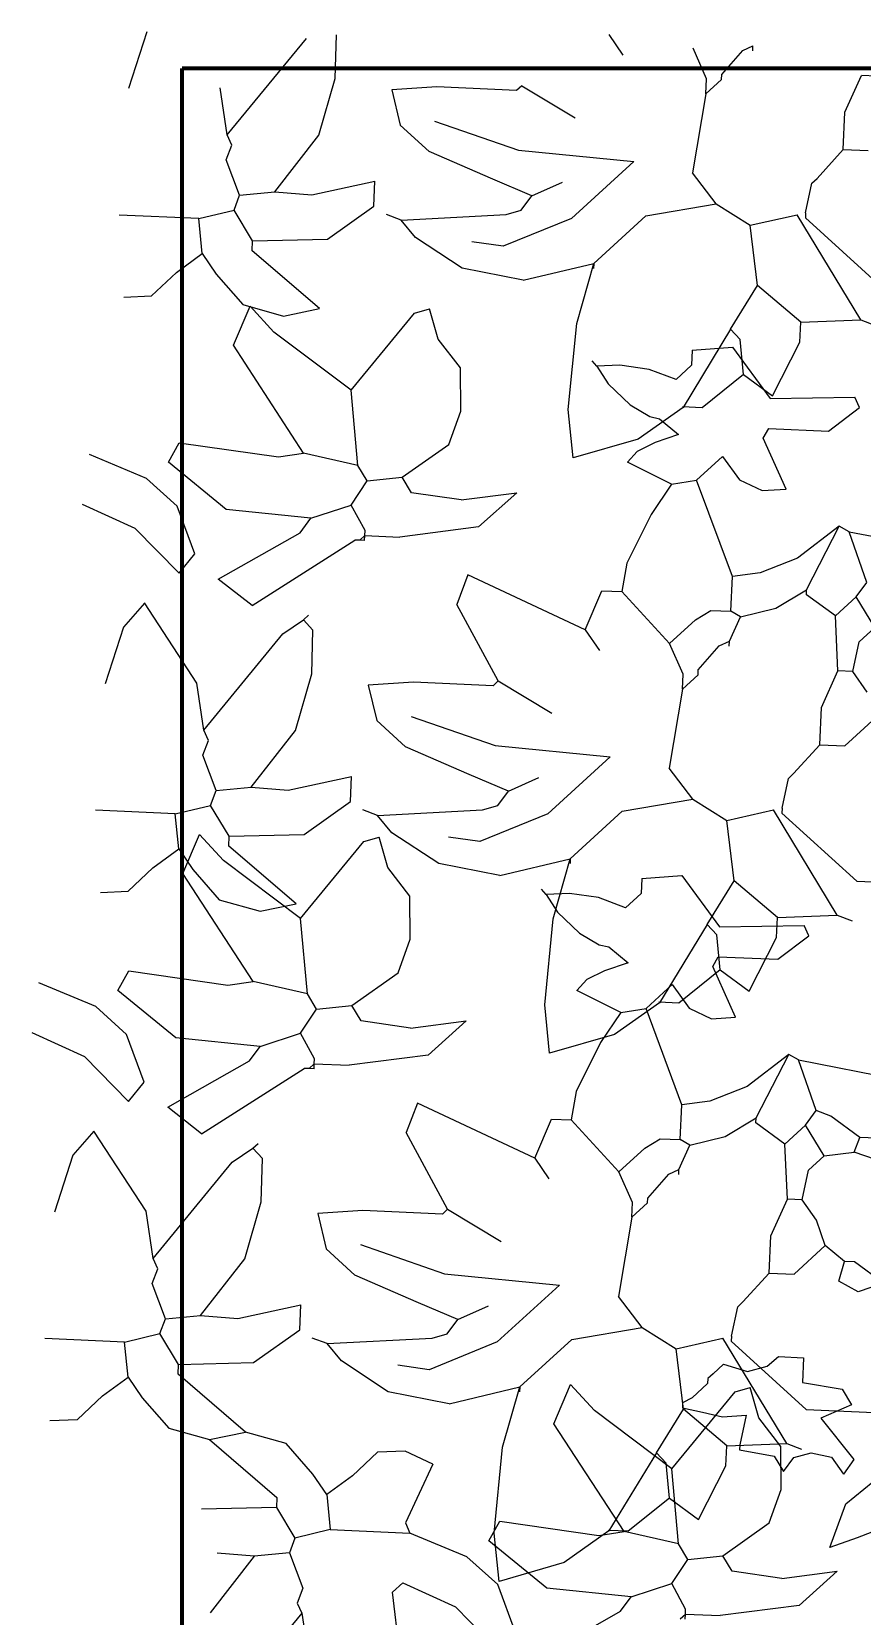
# Model space of a CAD drawing. Header units: inches. Extents: x 2013 to 15569, y -2551 to 2524.
# Drawn here: x 7955.3 to 8008.5, y -1754.8 to -1653.3 of the extents above; entities that cross this region are included whole.
import ezdxf

# ---------------------------------------------------------------- set-up
doc = ezdxf.new("R2010")
doc.units = ezdxf.units.IN
doc.header["$MEASUREMENT"] = 0
doc.layers.add('A-FLOR-FTPT', color=6, linetype='Continuous', lineweight=70)
doc.layers.add('VERDE_siepe', color=96, linetype='Continuous')

msp = doc.modelspace()

# ---------------------------------------------------------------- linework, layer by layer
at = {"layer": 'A-FLOR-FTPT'}
for p in [(7964.951, -1880.705), (8260.441, -1655.705)]:
    msp.add_line(p, (7964.951, -1655.705), dxfattribs=at)
at = {"layer": 'VERDE_siepe'}
for p, q in [((7962.701, -1653.341), (7961.518, -1656.979)), ((7967.84, -1659.949), (7972.897, -1653.785)), ((7974.739, -1656.327), (7974.822, -1653.55)), ((7992.242, -1653.527), (7993.143, -1654.843)), ((8000.817, -1654.539), (8001.468, -1654.248)), ((8001.454, -1654.567), (8001.468, -1654.248)), ((7998.504, -1656.354), (7997.631, -1654.401)), ((7999.473, -1656.076), (8000.817, -1654.539)), ((7999.459, -1656.396), (7999.473, -1656.076)), ((8007.343, -1658.491), (8008.408, -1656.147)), ((8009.364, -1656.189), (8008.408, -1656.147)), ((7967.84, -1659.949), (7967.384, -1656.928)), ((7973.701, -1659.967), (7974.739, -1656.327)), ((7981.243, -1656.878), (7978.362, -1657.071)), ((7978.362, -1657.071), (7978.901, -1659.33)), ((7986.341, -1657.1), (7981.243, -1656.878)), ((7986.673, -1656.796), (7986.341, -1657.1)), ((7986.673, -1656.796), (7990.095, -1658.86)), ((7998.462, -1657.31), (7997.602, -1662.379)), ((7998.462, -1657.31), (7998.504, -1656.354)), ((7998.462, -1657.31), (7999.459, -1656.396)), ((7980.744, -1661.006), (7978.901, -1659.33)), ((7981.094, -1659.06), (7986.468, -1660.927)), ((8007.244, -1660.884), (8007.343, -1658.491)), ((7968.13, -1660.601), (7967.84, -1659.949)), ((7970.873, -1663.593), (7973.701, -1659.967)), ((7967.77, -1661.543), (7968.13, -1660.601)), ((7984.817, -1662.779), (7980.744, -1661.006)), ((7986.468, -1660.927), (7993.839, -1661.656)), ((8005.567, -1662.727), (8007.244, -1660.884)), ((8007.244, -1660.884), (8008.837, -1660.954)), ((7968.629, -1663.814), (7967.77, -1661.543)), ((7993.839, -1661.656), (7989.849, -1665.292)), ((7999.112, -1664.36), (7997.602, -1662.379)), ((7973.241, -1663.786), (7977.287, -1662.915)), ((7977.218, -1664.508), (7977.287, -1662.915)), ((7987.323, -1663.846), (7984.817, -1662.779)), ((7987.323, -1663.846), (7989.276, -1662.974)), ((8004.833, -1664.929), (8005.235, -1663.031)), ((8005.235, -1663.031), (8005.567, -1662.727)), ((7968.268, -1664.756), (7968.629, -1663.814)), ((7968.629, -1663.814), (7970.873, -1663.593)), ((7970.873, -1663.593), (7973.241, -1663.786)), ((7986.645, -1664.774), (7987.323, -1663.846)), ((7994.61, -1665.122), (7999.112, -1664.36)), ((7999.112, -1664.36), (8001.287, -1665.732)), ((7966.01, -1665.296), (7960.913, -1665.074)), ((7966.01, -1665.296), (7968.268, -1664.756)), ((7966.231, -1667.54), (7966.01, -1665.296)), ((7969.46, -1666.723), (7968.268, -1664.756)), ((7974.253, -1666.613), (7977.218, -1664.508)), ((7978.957, -1665.397), (7978.015, -1665.037)), ((7978.957, -1665.397), (7985.675, -1665.051)), ((7979.875, -1666.507), (7978.957, -1665.397)), ((7989.849, -1665.292), (7985.485, -1667.075)), ((7985.675, -1665.051), (7986.645, -1664.774)), ((7991.285, -1668.169), (7994.61, -1665.122)), ((8001.287, -1665.732), (8004.286, -1665.053)), ((8008.365, -1671.786), (8004.286, -1665.053)), ((8004.833, -1664.929), (8004.819, -1665.248)), ((8004.819, -1665.248), (8009.609, -1669.606)), ((8001.757, -1669.583), (8001.287, -1665.732)), ((7969.432, -1667.361), (7969.46, -1666.723)), ((7973.739, -1671.059), (7969.432, -1667.361)), ((7969.46, -1666.723), (7974.253, -1666.613)), ((7982.867, -1668.48), (7979.875, -1666.507)), ((7985.485, -1667.075), (7983.485, -1666.783)), ((7964.584, -1668.745), (7966.231, -1667.54)), ((7966.231, -1667.54), (7967.132, -1668.856)), ((7986.769, -1669.249), (7991.285, -1668.169)), ((7990.189, -1672.024), (7991.285, -1668.169)), ((7991.285, -1668.169), (7991.271, -1668.488)), ((7962.992, -1670.25), (7964.584, -1668.745)), ((7967.132, -1668.856), (7968.83, -1670.811)), ((7986.769, -1669.249), (7982.867, -1668.48)), ((7961.229, -1670.326), (7962.992, -1670.25)), ((8000.039, -1672.381), (8001.757, -1669.583)), ((8004.528, -1671.939), (8001.757, -1669.583)), ((7968.233, -1673.413), (7969.3, -1670.906)), ((7968.83, -1670.811), (7971.437, -1671.539)), ((7970.823, -1672.568), (7969.3, -1670.906)), ((7971.437, -1671.539), (7973.739, -1671.059)), ((7975.768, -1676.296), (7979.814, -1671.364)), ((7979.814, -1671.364), (7980.783, -1671.087)), ((7981.337, -1673.027), (7980.783, -1671.087)), ((7989.655, -1677.529), (7990.189, -1672.024)), ((8000.039, -1672.381), (7996.991, -1677.388)), ((8000.649, -1673.046), (8000.039, -1672.381)), ((8004.472, -1673.213), (8004.528, -1671.939)), ((8004.528, -1671.939), (8008.365, -1671.786)), ((8008.365, -1671.786), (8009.307, -1672.147)), ((7972.72, -1680.312), (7968.233, -1673.413)), ((7975.768, -1676.296), (7970.823, -1672.568)), ((7982.749, -1674.858), (7981.337, -1673.027)), ((7997.585, -1673.735), (8000.148, -1673.528)), ((8000.148, -1673.528), (8002.559, -1676.825)), ((8000.87, -1675.29), (8000.649, -1673.046)), ((8002.726, -1676.648), (8004.472, -1673.213)), ((7991.477, -1674.745), (7991.172, -1674.413)), ((7997.585, -1673.735), (7997.544, -1674.691)), ((7982.775, -1677.623), (7982.749, -1674.858)), ((7992.958, -1674.689), (7991.476, -1674.745)), ((7991.476, -1674.745), (7992.203, -1675.884)), ((7994.823, -1674.954), (7992.958, -1674.689)), ((7996.546, -1675.605), (7994.823, -1674.954)), ((7997.544, -1674.691), (7996.546, -1675.605)), ((8000.87, -1675.29), (7998.223, -1677.41)), ((8000.87, -1675.29), (8002.726, -1676.648)), ((7976.196, -1681.103), (7975.768, -1676.296)), ((7992.203, -1675.884), (7993.61, -1677.235)), ((7989.961, -1680.614), (7989.655, -1677.529)), ((7993.61, -1677.235), (7994.868, -1677.966)), ((7996.991, -1677.388), (7994.117, -1679.413)), ((7998.223, -1677.41), (7996.949, -1677.354)), ((8002.559, -1676.825), (8007.988, -1676.743)), ((8006.299, -1678.903), (8008.28, -1677.393)), ((8008.28, -1677.393), (8007.988, -1676.743)), ((7982.001, -1679.759), (7982.775, -1677.623)), ((7994.868, -1677.966), (7995.479, -1678.113)), ((7995.479, -1678.113), (7996.713, -1679.124)), ((7994.117, -1679.413), (7989.961, -1680.614)), ((7996.713, -1679.124), (7995.205, -1679.639)), ((8002.128, -1679.36), (8002.475, -1678.737)), ((8003.583, -1682.615), (8002.128, -1679.36)), ((8002.475, -1678.737), (8006.299, -1678.903)), ((7962.66, -1681.93), (7959.02, -1680.407)), ((7964.076, -1680.893), (7964.768, -1679.647)), ((7964.768, -1679.647), (7971.113, -1680.561)), ((7971.113, -1680.561), (7972.72, -1680.312)), ((7976.196, -1681.103), (7972.72, -1680.312)), ((7979.036, -1681.864), (7982.001, -1679.759)), ((7994.067, -1680.204), (7993.443, -1680.897)), ((7995.205, -1679.639), (7994.067, -1680.204)), ((7997.862, -1682.047), (7999.525, -1680.523)), ((7999.525, -1680.523), (8000.613, -1682.025)), ((7967.774, -1683.927), (7964.076, -1680.893)), ((7976.792, -1682.086), (7976.196, -1681.103)), ((7996.255, -1682.296), (7993.443, -1680.897)), ((7964.635, -1683.706), (7962.66, -1681.93)), ((7975.767, -1683.637), (7976.792, -1682.086)), ((7976.792, -1682.086), (7979.036, -1681.864)), ((7979.632, -1682.848), (7979.036, -1681.864)), ((7996.255, -1682.296), (7994.946, -1684.235)), ((7996.255, -1682.296), (7997.862, -1682.047)), ((8000.147, -1688.212), (7997.862, -1682.047)), ((8000.613, -1682.025), (8002.049, -1682.702)), ((8002.049, -1682.702), (8003.583, -1682.615)), ((7958.563, -1683.579), (7961.934, -1685.123)), ((7973.176, -1684.482), (7975.767, -1683.637)), ((7976.653, -1685.272), (7975.767, -1683.637)), ((7982.804, -1683.306), (7979.632, -1682.848)), ((7982.804, -1683.306), (7986.358, -1682.847)), ((7986.358, -1682.847), (7983.917, -1685.044)), ((7965.766, -1686.767), (7964.635, -1683.706)), ((7973.176, -1684.482), (7967.774, -1683.927)), ((7972.498, -1685.41), (7973.176, -1684.482)), ((7994.946, -1684.235), (7993.403, -1687.362)), ((7961.934, -1685.123), (7964.755, -1687.999)), ((7967.261, -1688.374), (7972.498, -1685.41)), ((7976.307, -1685.896), (7976.639, -1685.59)), ((7976.625, -1685.909), (7976.639, -1685.59)), ((7976.639, -1685.59), (7976.653, -1685.272)), ((7976.639, -1685.59), (7978.869, -1685.687)), ((7983.917, -1685.044), (7978.869, -1685.687)), ((8006.991, -1684.998), (8004.323, -1687.039)), ((8004.898, -1689.057), (8006.991, -1684.998)), ((8007.613, -1685.345), (8006.991, -1684.998)), ((8007.613, -1685.345), (8013.944, -1686.579)), ((8008.749, -1688.587), (8007.613, -1685.345)), ((7969.422, -1690.064), (7975.988, -1685.882)), ((7976.307, -1685.896), (7975.988, -1685.882)), ((7976.625, -1685.909), (7976.307, -1685.896)), ((7964.755, -1687.999), (7965.766, -1686.767)), ((7993.403, -1687.362), (7993.082, -1689.18)), ((8004.323, -1687.039), (8001.936, -1687.979)), ((7969.422, -1690.064), (7967.261, -1688.374)), ((7983.233, -1688.113), (7982.512, -1689.997)), ((7990.74, -1691.632), (7983.233, -1688.113)), ((8000.05, -1690.441), (8000.147, -1688.212)), ((8001.936, -1687.979), (8000.147, -1688.212)), ((8008.07, -1689.515), (8008.749, -1688.587)), ((7990.74, -1691.632), (7991.807, -1689.124)), ((7991.807, -1689.124), (7993.082, -1689.18)), ((7996.129, -1692.506), (7993.082, -1689.18)), ((8002.931, -1690.248), (8004.898, -1689.057)), ((8004.884, -1689.376), (8004.898, -1689.057)), ((8006.741, -1690.733), (8004.884, -1689.376)), ((8006.741, -1690.733), (8008.07, -1689.515)), ((8009.261, -1691.482), (8008.07, -1689.515)), ((7962.543, -1689.909), (7961.199, -1691.446)), ((7965.882, -1695.033), (7962.543, -1689.908)), ((7972.711, -1690.99), (7973.043, -1690.686)), ((7985.171, -1694.901), (7982.512, -1689.997)), ((7997.791, -1690.982), (7998.775, -1690.386)), ((7998.775, -1690.386), (8000.05, -1690.441)), ((7999.966, -1692.353), (8000.672, -1690.788)), ((8000.672, -1690.788), (8000.05, -1690.441)), ((8000.672, -1690.788), (8002.931, -1690.248)), ((8006.906, -1694.252), (8006.741, -1690.733)), ((7961.199, -1691.446), (7960.016, -1695.084)), ((7971.395, -1691.89), (7972.711, -1690.99)), ((7973.32, -1691.655), (7972.711, -1690.99)), ((7973.237, -1694.432), (7973.32, -1691.655)), ((7990.74, -1691.632), (7991.641, -1692.948)), ((7996.129, -1692.506), (7997.791, -1690.982)), ((8008.263, -1692.396), (8009.261, -1691.482)), ((7966.338, -1698.054), (7971.395, -1691.89)), ((7997.002, -1694.459), (7996.129, -1692.506)), ((7997.971, -1694.181), (7999.315, -1692.645)), ((7999.315, -1692.645), (7999.966, -1692.353)), ((7999.953, -1692.672), (7999.966, -1692.353)), ((8007.862, -1694.294), (8008.263, -1692.396)), ((7972.199, -1698.072), (7973.237, -1694.432)), ((7996.96, -1695.415), (7997.002, -1694.459)), ((7996.96, -1695.415), (7997.958, -1694.501)), ((7997.958, -1694.501), (7997.971, -1694.181)), ((8005.841, -1696.596), (8006.906, -1694.252)), ((8007.862, -1694.294), (8006.906, -1694.252)), ((8008.762, -1695.609), (8007.862, -1694.294)), ((7966.338, -1698.054), (7965.882, -1695.033)), ((7979.741, -1694.983), (7976.86, -1695.176)), ((7976.86, -1695.176), (7977.399, -1697.435)), ((7984.839, -1695.205), (7979.741, -1694.983)), ((7985.171, -1694.901), (7984.839, -1695.205)), ((7985.171, -1694.901), (7988.593, -1696.965)), ((7996.96, -1695.415), (7996.1, -1700.484)), ((8005.742, -1698.989), (8005.841, -1696.596)), ((7979.242, -1699.111), (7977.399, -1697.435)), ((7979.593, -1697.165), (7984.966, -1699.032)), ((8007.335, -1699.059), (8009.33, -1697.231)), ((7966.269, -1699.648), (7966.629, -1698.706)), ((7966.629, -1698.706), (7966.338, -1698.054)), ((7969.371, -1701.698), (7972.199, -1698.072)), ((7967.127, -1701.919), (7966.269, -1699.648)), ((7983.315, -1700.885), (7979.242, -1699.111)), ((7984.966, -1699.032), (7992.337, -1699.761)), ((7992.337, -1699.761), (7988.347, -1703.397)), ((8004.065, -1700.832), (8005.742, -1698.989)), ((8005.742, -1698.989), (8007.335, -1699.059)), ((7985.821, -1701.951), (7983.315, -1700.885)), ((7997.61, -1702.465), (7996.1, -1700.484)), ((8003.733, -1701.136), (8004.065, -1700.832)), ((7966.766, -1702.861), (7967.127, -1701.919)), ((7967.127, -1701.919), (7969.371, -1701.698)), ((7969.371, -1701.698), (7971.739, -1701.891)), ((7971.739, -1701.891), (7975.785, -1701.02)), ((7975.716, -1702.613), (7975.785, -1701.02)), ((7985.821, -1701.951), (7987.775, -1701.079)), ((8003.331, -1703.034), (8003.733, -1701.136)), ((7964.509, -1703.401), (7966.766, -1702.861)), ((7967.958, -1704.828), (7966.766, -1702.861)), ((7972.751, -1704.719), (7975.716, -1702.613)), ((7984.173, -1703.156), (7985.143, -1702.88)), ((7985.143, -1702.88), (7985.821, -1701.951)), ((7993.108, -1703.227), (7997.61, -1702.465)), ((7997.61, -1702.465), (7999.785, -1703.837)), ((7964.509, -1703.401), (7959.411, -1703.179)), ((7964.73, -1705.645), (7964.509, -1703.401)), ((7977.455, -1703.502), (7976.513, -1703.142)), ((7977.455, -1703.502), (7984.173, -1703.156)), ((7978.373, -1704.612), (7977.455, -1703.502)), ((7988.347, -1703.397), (7983.984, -1705.18)), ((7989.783, -1706.274), (7993.108, -1703.227)), ((7999.785, -1703.837), (8002.784, -1703.158)), ((8000.256, -1707.688), (7999.785, -1703.837)), ((8006.863, -1709.891), (8002.784, -1703.158)), ((8003.331, -1703.034), (8003.317, -1703.353)), ((8003.317, -1703.353), (8008.107, -1707.711)), ((7964.996, -1707.226), (7966.063, -1704.718)), ((7967.586, -1706.381), (7966.063, -1704.718)), ((7967.93, -1705.466), (7967.958, -1704.828)), ((7967.958, -1704.828), (7972.751, -1704.719)), ((7976.577, -1705.177), (7977.546, -1704.9)), ((7978.1, -1706.84), (7977.546, -1704.9)), ((7981.366, -1706.585), (7978.373, -1704.612)), ((7983.984, -1705.18), (7981.983, -1704.888)), ((7963.082, -1706.85), (7964.73, -1705.645)), ((7964.73, -1705.645), (7965.63, -1706.961)), ((7972.237, -1709.164), (7967.93, -1705.466)), ((7972.531, -1710.109), (7976.577, -1705.177)), ((7961.49, -1708.355), (7963.082, -1706.85)), ((7965.63, -1706.961), (7967.328, -1708.916)), ((7972.531, -1710.109), (7967.586, -1706.381)), ((7979.512, -1708.67), (7978.1, -1706.84)), ((7985.267, -1707.354), (7981.366, -1706.585)), ((7985.267, -1707.354), (7989.783, -1706.274)), ((7988.687, -1710.129), (7989.783, -1706.274)), ((7989.783, -1706.274), (7989.769, -1706.593)), ((7969.483, -1714.125), (7964.996, -1707.226)), ((7994.348, -1707.548), (7994.307, -1708.504)), ((7994.348, -1707.548), (7996.912, -1707.341)), ((7996.912, -1707.341), (7999.322, -1710.638)), ((7998.537, -1710.486), (8000.256, -1707.688)), ((8003.026, -1710.044), (8000.256, -1707.688)), ((8008.107, -1707.711), (8018.43, -1708.161)), ((7959.727, -1708.432), (7961.49, -1708.355)), ((7967.328, -1708.916), (7969.935, -1709.644)), ((7979.538, -1711.436), (7979.512, -1708.67)), ((7988.24, -1708.558), (7987.935, -1708.226)), ((7989.721, -1708.501), (7988.239, -1708.558)), ((7988.239, -1708.558), (7988.966, -1709.697)), ((7991.586, -1708.767), (7989.721, -1708.501)), ((7993.309, -1709.418), (7991.586, -1708.767)), ((7994.307, -1708.504), (7993.309, -1709.418)), ((7969.935, -1709.644), (7972.237, -1709.164)), ((7988.966, -1709.697), (7990.373, -1711.048)), ((8002.97, -1711.318), (8003.026, -1710.044)), ((8003.026, -1710.044), (8006.863, -1709.891)), ((8006.863, -1709.891), (8007.805, -1710.252)), ((7972.959, -1714.915), (7972.531, -1710.109)), ((7988.154, -1715.634), (7988.687, -1710.129)), ((7990.373, -1711.048), (7991.631, -1711.779)), ((7998.537, -1710.486), (7995.489, -1715.493)), ((7999.147, -1711.151), (7998.537, -1710.486)), ((7999.322, -1710.638), (8004.751, -1710.556)), ((8005.043, -1711.206), (8004.751, -1710.556)), ((7978.764, -1713.572), (7979.538, -1711.436)), ((7991.631, -1711.779), (7992.242, -1711.926)), ((7992.242, -1711.926), (7993.476, -1712.937)), ((7999.368, -1713.395), (7999.147, -1711.151)), ((8001.224, -1714.753), (8002.97, -1711.318)), ((8003.062, -1712.716), (8005.043, -1711.206)), ((7993.476, -1712.937), (7991.968, -1713.452)), ((7998.891, -1713.173), (7999.238, -1712.55)), ((7999.238, -1712.55), (8003.062, -1712.716)), ((7960.839, -1714.706), (7961.531, -1713.459)), ((7961.531, -1713.459), (7967.876, -1714.374)), ((7975.799, -1715.677), (7978.764, -1713.572)), ((7990.83, -1714.017), (7990.206, -1714.71)), ((7991.968, -1713.452), (7990.83, -1714.017)), ((7999.368, -1713.395), (7996.722, -1715.515)), ((8000.346, -1716.428), (7998.891, -1713.173)), ((7999.368, -1713.395), (8001.224, -1714.753)), ((7959.423, -1715.743), (7955.783, -1714.22)), ((7964.537, -1717.74), (7960.839, -1714.706)), ((7967.876, -1714.374), (7969.483, -1714.125)), ((7972.959, -1714.915), (7969.483, -1714.125)), ((7973.555, -1715.899), (7972.959, -1714.915)), ((7993.018, -1716.109), (7990.206, -1714.71)), ((7994.625, -1715.86), (7996.288, -1714.336)), ((7996.288, -1714.336), (7997.376, -1715.838)), ((7961.398, -1717.518), (7959.423, -1715.743)), ((7972.53, -1717.45), (7973.555, -1715.899)), ((7973.555, -1715.899), (7975.799, -1715.677)), ((7976.395, -1716.661), (7975.799, -1715.677)), ((7988.459, -1718.719), (7988.154, -1715.634)), ((7993.018, -1716.109), (7991.709, -1718.048)), ((7995.489, -1715.493), (7992.616, -1717.518)), ((7993.018, -1716.109), (7994.625, -1715.86)), ((7996.91, -1722.024), (7994.625, -1715.86)), ((7996.722, -1715.515), (7995.447, -1715.459)), ((7997.376, -1715.838), (7998.812, -1716.515)), ((7979.567, -1717.119), (7976.395, -1716.661)), ((7979.567, -1717.119), (7983.121, -1716.66)), ((7983.121, -1716.66), (7980.68, -1718.857)), ((7998.812, -1716.515), (8000.346, -1716.428)), ((7955.326, -1717.392), (7958.697, -1718.936)), ((7962.529, -1720.579), (7961.398, -1717.518)), ((7969.939, -1718.294), (7964.537, -1717.74)), ((7969.939, -1718.294), (7972.53, -1717.45)), ((7973.416, -1719.085), (7972.53, -1717.45)), ((7992.616, -1717.518), (7988.459, -1718.719)), ((7991.709, -1718.048), (7990.166, -1721.174)), ((7958.697, -1718.936), (7961.518, -1721.812)), ((7969.261, -1719.222), (7969.939, -1718.294)), ((7973.402, -1719.403), (7973.416, -1719.085)), ((7980.68, -1718.857), (7975.632, -1719.5)), ((8003.754, -1718.811), (8001.086, -1720.852)), ((8001.661, -1722.87), (8003.754, -1718.811)), ((8004.376, -1719.158), (8003.754, -1718.811)), ((8004.376, -1719.158), (8010.707, -1720.392)), ((8005.512, -1722.399), (8004.376, -1719.158)), ((7964.024, -1722.187), (7969.261, -1719.222)), ((7966.185, -1723.877), (7972.751, -1719.694)), ((7973.07, -1719.708), (7972.751, -1719.694)), ((7973.07, -1719.708), (7973.402, -1719.403)), ((7973.388, -1719.722), (7973.07, -1719.708)), ((7973.388, -1719.722), (7973.402, -1719.403)), ((7973.402, -1719.403), (7975.632, -1719.5)), ((7961.518, -1721.812), (7962.529, -1720.579)), ((7990.166, -1721.174), (7989.845, -1722.993)), ((8001.086, -1720.852), (7998.699, -1721.792)), ((7966.185, -1723.877), (7964.024, -1722.187)), ((7979.996, -1721.926), (7979.275, -1723.809)), ((7987.503, -1725.445), (7979.996, -1721.926)), ((7996.813, -1724.254), (7996.91, -1722.024)), ((7998.699, -1721.792), (7996.91, -1722.024)), ((7987.503, -1725.445), (7988.57, -1722.937)), ((7988.57, -1722.937), (7989.845, -1722.993)), ((7992.892, -1726.318), (7989.845, -1722.993)), ((7999.694, -1724.061), (8001.661, -1722.87)), ((8001.648, -1723.189), (8001.661, -1722.87)), ((8003.504, -1724.546), (8001.648, -1723.189)), ((8004.833, -1723.327), (8005.512, -1722.399)), ((8006.454, -1722.759), (8005.512, -1722.399)), ((8008.31, -1724.118), (8006.454, -1722.759)), ((7959.306, -1723.722), (7957.962, -1725.259)), ((7962.645, -1728.845), (7959.306, -1723.721)), ((7981.934, -1728.714), (7979.275, -1723.809)), ((7994.554, -1724.795), (7995.538, -1724.199)), ((7995.538, -1724.199), (7996.813, -1724.254)), ((7997.436, -1724.601), (7996.813, -1724.254)), ((7997.436, -1724.601), (7999.694, -1724.061)), ((8003.504, -1724.546), (8004.833, -1723.327)), ((8006.024, -1725.295), (8004.833, -1723.327)), ((8007.95, -1725.06), (8008.31, -1724.118)), ((8009.903, -1724.187), (8008.31, -1724.118)), ((7957.962, -1725.259), (7956.779, -1728.897)), ((7968.158, -1725.703), (7969.474, -1724.803)), ((7969.474, -1724.803), (7969.806, -1724.498)), ((7970.084, -1725.468), (7969.474, -1724.803)), ((7992.892, -1726.318), (7994.554, -1724.795)), ((7996.73, -1726.166), (7997.436, -1724.601)), ((8003.669, -1728.065), (8003.504, -1724.546)), ((8006.024, -1725.295), (8007.95, -1725.06)), ((8011.095, -1726.154), (8007.95, -1725.06)), ((7963.101, -1731.867), (7968.158, -1725.703)), ((7970, -1728.245), (7970.084, -1725.468)), ((7987.503, -1725.445), (7988.404, -1726.761)), ((7996.078, -1726.457), (7996.73, -1726.166)), ((7996.716, -1726.485), (7996.73, -1726.166)), ((8004.625, -1728.107), (8005.027, -1726.209)), ((8005.027, -1726.209), (8006.024, -1725.295)), ((7993.765, -1728.272), (7992.892, -1726.318)), ((7994.735, -1727.994), (7996.078, -1726.457)), ((7968.962, -1731.885), (7970, -1728.245)), ((7993.723, -1729.228), (7993.765, -1728.272)), ((7993.723, -1729.228), (7994.721, -1728.313)), ((7994.721, -1728.313), (7994.735, -1727.994)), ((8002.604, -1730.408), (8003.669, -1728.065)), ((8004.625, -1728.107), (8003.669, -1728.065)), ((8005.525, -1729.422), (8004.625, -1728.107)), ((7963.101, -1731.867), (7962.645, -1728.845)), ((7976.505, -1728.796), (7973.623, -1728.989)), ((7973.623, -1728.989), (7974.162, -1731.248)), ((7981.602, -1729.018), (7976.505, -1728.796)), ((7981.934, -1728.714), (7981.602, -1729.018)), ((7981.934, -1728.714), (7985.356, -1730.778)), ((7993.723, -1729.228), (7992.863, -1734.297)), ((8006.093, -1731.043), (8005.525, -1729.422)), ((7976.005, -1732.923), (7974.162, -1731.248)), ((7976.356, -1730.978), (7981.729, -1732.845)), ((8002.505, -1732.802), (8002.604, -1730.408)), ((8004.098, -1732.872), (8006.093, -1731.043)), ((8007.326, -1732.055), (8006.093, -1731.043)), ((7963.392, -1732.519), (7963.101, -1731.867)), ((7966.134, -1735.511), (7968.962, -1731.885)), ((8006.952, -1733.315), (8007.326, -1732.055)), ((8007.963, -1732.083), (8007.326, -1732.055)), ((8009.819, -1733.44), (8007.963, -1732.083)), ((7963.032, -1733.461), (7963.392, -1732.519)), ((7980.078, -1734.697), (7976.005, -1732.923)), ((7981.729, -1732.845), (7989.1, -1733.574)), ((8000.828, -1734.644), (8002.505, -1732.802)), ((8002.505, -1732.802), (8004.098, -1732.872)), ((8008.198, -1734.008), (8006.952, -1733.315)), ((7963.89, -1735.732), (7963.032, -1733.461)), ((7989.1, -1733.574), (7985.11, -1737.21)), ((7994.373, -1736.278), (7992.863, -1734.297)), ((8009.819, -1733.44), (8008.198, -1734.008)), ((7968.502, -1735.704), (7972.548, -1734.833)), ((7972.479, -1736.425), (7972.548, -1734.833)), ((7982.584, -1735.764), (7980.078, -1734.697)), ((7982.584, -1735.764), (7984.538, -1734.892)), ((8000.094, -1736.847), (8000.496, -1734.949)), ((8000.496, -1734.949), (8000.828, -1734.644)), ((7963.529, -1736.674), (7963.89, -1735.732)), ((7963.89, -1735.732), (7966.134, -1735.511)), ((7966.134, -1735.511), (7968.502, -1735.704)), ((7969.514, -1738.531), (7972.479, -1736.425)), ((7981.906, -1736.692), (7982.584, -1735.764)), ((7989.871, -1737.04), (7994.373, -1736.278)), ((7994.373, -1736.278), (7996.548, -1737.65)), ((7961.272, -1737.214), (7956.174, -1736.992)), ((7961.272, -1737.214), (7963.529, -1736.674)), ((7961.493, -1739.458), (7961.272, -1737.214)), ((7964.721, -1738.641), (7963.529, -1736.674)), ((7974.218, -1737.315), (7973.276, -1736.955)), ((7974.218, -1737.315), (7980.936, -1736.969)), ((7975.136, -1738.425), (7974.218, -1737.315)), ((7985.11, -1737.21), (7980.747, -1738.992)), ((7980.936, -1736.969), (7981.906, -1736.692)), ((7986.546, -1740.086), (7989.871, -1737.04)), ((7996.548, -1737.65), (7999.547, -1736.971)), ((8003.626, -1743.704), (7999.547, -1736.971)), ((8000.094, -1736.847), (8000.08, -1737.166)), ((8000.08, -1737.166), (8004.87, -1741.524)), ((7978.129, -1740.398), (7975.136, -1738.425)), ((7997.019, -1741.501), (7996.548, -1737.65)), ((8002.382, -1738.758), (8003.11, -1738.146)), ((8003.11, -1738.146), (8004.703, -1738.215)), ((8004.703, -1738.215), (8004.634, -1739.809)), ((7959.845, -1740.663), (7961.493, -1739.458)), ((7961.493, -1739.458), (7962.393, -1740.774)), ((7964.693, -1739.279), (7964.721, -1738.641)), ((7969, -1742.977), (7964.693, -1739.279)), ((7964.721, -1738.641), (7969.514, -1738.531)), ((7980.747, -1738.992), (7978.746, -1738.701)), ((7998.913, -1739.24), (7998.58, -1739.545)), ((7998.913, -1739.24), (7999.577, -1738.631)), ((7999.577, -1738.631), (8001.112, -1739.102)), ((8001.112, -1739.102), (8002.382, -1738.758)), ((7982.03, -1741.167), (7978.129, -1740.398)), ((7982.03, -1741.167), (7986.546, -1740.086)), ((7985.45, -1743.942), (7986.546, -1740.086)), ((7986.546, -1740.086), (7986.532, -1740.406)), ((7988.737, -1742.449), (7989.804, -1739.941)), ((7991.326, -1741.604), (7989.804, -1739.941)), ((7996.272, -1745.331), (8000.318, -1740.4)), ((7998.566, -1739.863), (7997.568, -1740.777)), ((7998.58, -1739.545), (7998.566, -1739.863)), ((8000.318, -1740.4), (8001.287, -1740.123)), ((8001.841, -1742.062), (8001.287, -1740.123)), ((8004.634, -1739.809), (8007.168, -1740.238)), ((8007.168, -1740.238), (8007.764, -1741.222)), ((7958.253, -1742.168), (7959.845, -1740.663)), ((7962.393, -1740.774), (7964.092, -1742.729)), ((7995.3, -1744.299), (7997.019, -1741.501)), ((7996.967, -1741.096), (7996.953, -1741.415)), ((7996.953, -1741.415), (7998.249, -1741.699)), ((7997.568, -1740.777), (7996.967, -1741.096)), ((7999.789, -1743.857), (7997.019, -1741.501)), ((8007.764, -1741.222), (8005.811, -1742.094)), ((7956.49, -1742.244), (7958.253, -1742.168)), ((7993.224, -1749.348), (7988.737, -1742.449)), ((7996.272, -1745.331), (7991.326, -1741.604)), ((7998.249, -1741.699), (7999.514, -1742.003)), ((7999.514, -1742.003), (8001.031, -1741.886)), ((8001.031, -1741.886), (8000.63, -1743.784)), ((8003.253, -1743.893), (8001.841, -1742.062)), ((8004.87, -1741.524), (8015.193, -1741.974)), ((8005.811, -1742.094), (8007.929, -1744.741)), ((7964.092, -1742.729), (7966.698, -1743.457)), ((7966.698, -1743.457), (7969, -1742.977)), ((7966.698, -1743.457), (7971.005, -1747.156)), ((7971.607, -1743.705), (7969, -1742.977)), ((7973.306, -1745.661), (7971.607, -1743.705)), ((7977.446, -1744.267), (7975.854, -1745.772)), ((7979.208, -1744.19), (7977.446, -1744.267)), ((7980.994, -1745.038), (7979.208, -1744.19)), ((7984.917, -1749.447), (7985.45, -1743.942)), ((7995.3, -1744.299), (7992.252, -1749.306)), ((7995.91, -1744.964), (7995.3, -1744.299)), ((7999.733, -1745.131), (7999.789, -1743.857)), ((7999.789, -1743.857), (8003.626, -1743.704)), ((8000.63, -1743.784), (8000.616, -1744.103)), ((8000.616, -1744.103), (8002.832, -1744.518)), ((8002.832, -1744.518), (8003.428, -1745.502)), ((8003.279, -1746.659), (8003.253, -1743.893)), ((8003.626, -1743.704), (8004.568, -1744.065)), ((8004.09, -1744.602), (8005.193, -1744.307)), ((8005.193, -1744.307), (8006.49, -1744.592)), ((7980.994, -1745.038), (7979.234, -1748.792)), ((7996.131, -1747.208), (7995.91, -1744.964)), ((7996.7, -1750.138), (7996.272, -1745.331)), ((7997.987, -1748.566), (7999.733, -1745.131)), ((8003.428, -1745.502), (8004.09, -1744.602)), ((8006.49, -1744.592), (8007.251, -1745.669)), ((8007.929, -1744.741), (8007.251, -1745.669)), ((8007.402, -1747.561), (8010.289, -1745.23)), ((7974.206, -1746.976), (7973.306, -1745.661)), ((7975.854, -1745.772), (7974.206, -1746.976)), ((7971.005, -1747.156), (7970.978, -1747.793)), ((7974.206, -1746.976), (7974.427, -1749.22)), ((7996.131, -1747.208), (7993.485, -1749.328)), ((7996.131, -1747.208), (7997.987, -1748.566)), ((8002.505, -1748.795), (8003.279, -1746.659)), ((8006.381, -1750.357), (8007.402, -1747.561)), ((8015.604, -1746.875), (8008.137, -1749.741)), ((7970.978, -1747.793), (7966.185, -1747.903)), ((7970.978, -1747.793), (7972.169, -1749.76)), ((7974.427, -1749.22), (7972.169, -1749.76)), ((7974.427, -1749.22), (7979.524, -1749.442)), ((7979.234, -1748.792), (7979.524, -1749.442)), ((7983.164, -1750.966), (7979.524, -1749.442)), ((7984.58, -1749.929), (7985.272, -1748.682)), ((7985.222, -1752.532), (7984.917, -1749.447)), ((7985.272, -1748.682), (7991.617, -1749.597)), ((7992.252, -1749.306), (7989.379, -1751.331)), ((7991.617, -1749.597), (7993.224, -1749.348)), ((7993.485, -1749.328), (7992.21, -1749.272)), ((7996.7, -1750.138), (7993.224, -1749.348)), ((7999.54, -1750.9), (8002.505, -1748.795)), ((7972.169, -1749.76), (7971.808, -1750.702)), ((7988.278, -1752.963), (7984.58, -1749.929)), ((7997.296, -1751.122), (7996.7, -1750.138)), ((8008.137, -1749.741), (8006.381, -1750.357)), ((7969.564, -1750.924), (7966.737, -1754.549)), ((7969.564, -1750.923), (7967.196, -1750.73)), ((7971.808, -1750.702), (7969.565, -1750.923)), ((7971.808, -1750.702), (7972.667, -1752.974)), ((7985.139, -1752.741), (7983.164, -1750.966)), ((7989.379, -1751.331), (7985.222, -1752.532)), ((7996.271, -1752.673), (7997.296, -1751.122)), ((7997.296, -1751.122), (7999.54, -1750.9)), ((8000.136, -1751.883), (7999.54, -1750.9)), ((7979.067, -1752.615), (7978.402, -1753.224)), ((7979.067, -1752.615), (7982.438, -1754.159)), ((8003.308, -1752.342), (8000.136, -1751.883)), ((8003.308, -1752.342), (8006.862, -1751.882)), ((8006.862, -1751.882), (8004.421, -1754.079)), ((7972.667, -1752.974), (7972.307, -1753.916)), ((7978.92, -1757.538), (7978.402, -1753.224)), ((7986.27, -1755.802), (7985.139, -1752.741)), ((7993.68, -1753.517), (7988.278, -1752.963)), ((7993.002, -1754.445), (7993.68, -1753.517)), ((7993.68, -1753.517), (7996.271, -1752.673)), ((7997.157, -1754.308), (7996.271, -1752.673)), ((7972.598, -1754.567), (7967.541, -1760.731)), ((7972.307, -1753.916), (7972.598, -1754.567)), ((7972.598, -1754.568), (7973.054, -1757.589)), ((7982.438, -1754.159), (7985.259, -1757.035)), ((7987.764, -1757.41), (7993.002, -1754.445)), ((7996.811, -1754.931), (7997.143, -1754.626)), ((7997.129, -1754.945), (7997.143, -1754.626)), ((7997.143, -1754.626), (7997.157, -1754.308)), ((7997.143, -1754.626), (7999.373, -1754.723)), ((8004.421, -1754.079), (7999.373, -1754.723))]:
    msp.add_line(p, q, dxfattribs=at)
for centre in [(8008.107, -1707.711), (8004.87, -1741.524)]:
    msp.add_arc(centre, 0.0000399, 227.3475, 267.15048, dxfattribs=at)

doc.saveas('drawing.dxf')
